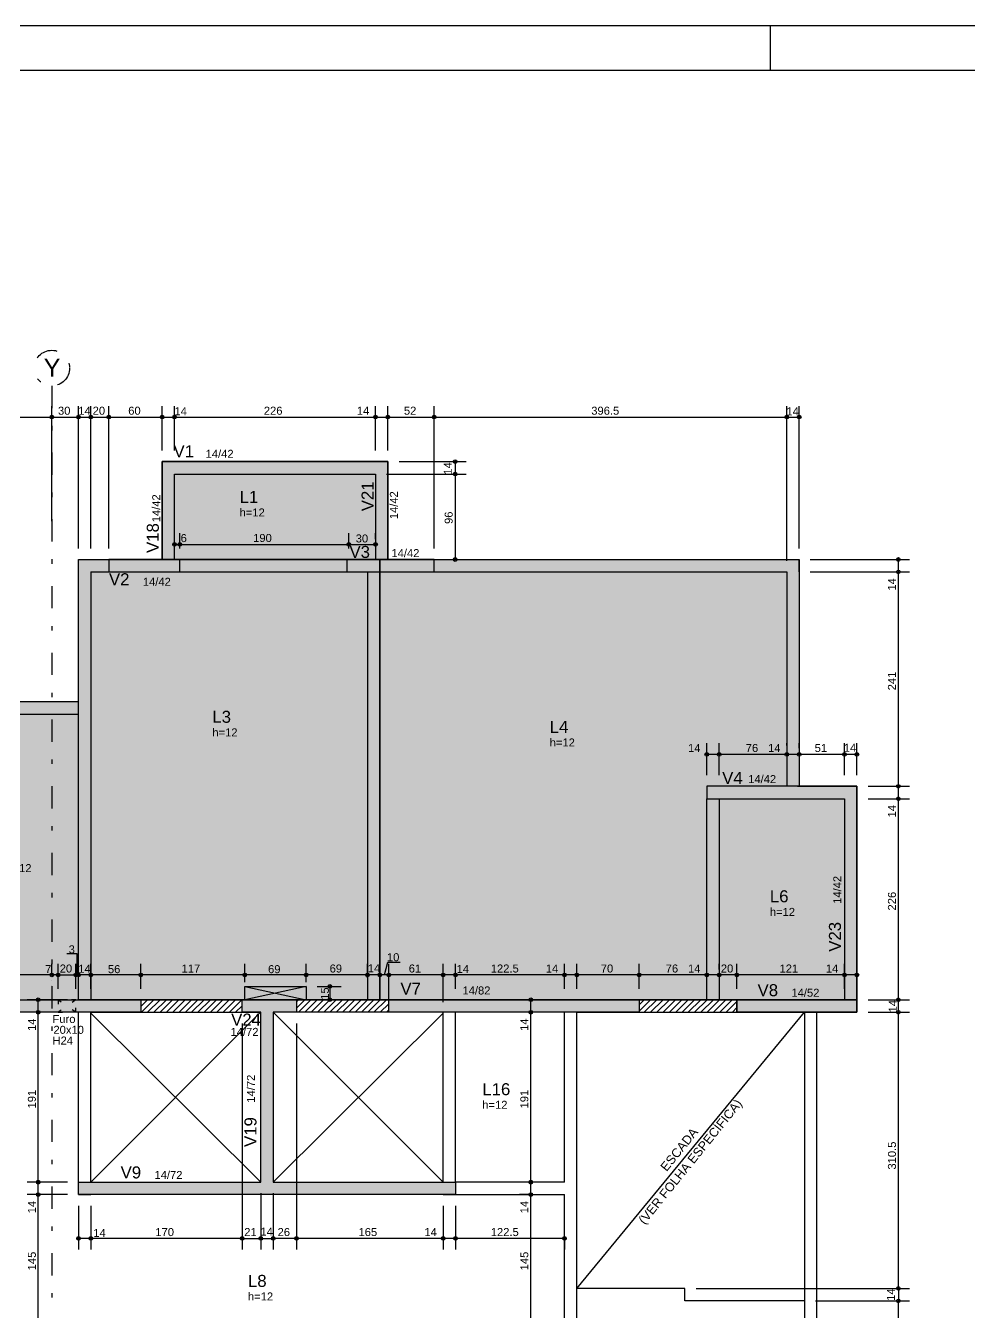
# Model space of a CAD drawing. Extents: x 0 to 119, y 0 to 84.
# Drawn here: x 28.15 to 49.38, y 55.17 to 84.1 of the extents above; entities that cross this region are included whole.
import ezdxf

# ---------------------------------------------------------------- set-up
doc = ezdxf.new("R2010")
doc.units = 0
doc.header["$MEASUREMENT"] = 0
doc.linetypes.add('ESTILO_TQS_0002', pattern=[0.4, 0.1, -0.3])
doc.linetypes.add('ESTILO_TQS_0003', pattern=[1.5, 0.5, -0.4, 0.1, -0.5])
for name, color, linetype in [('10', 252, 'CONTINUOUS'), ('18', 6, 'CONTINUOUS'), ('23', 100, 'CONTINUOUS'), ('25', 130, 'CONTINUOUS'), ('3', 7, 'CONTINUOUS'), ('32', 250, 'CONTINUOUS'), ('37', 7, 'CONTINUOUS'), ('38', 7, 'CONTINUOUS'), ('40', 7, 'CONTINUOUS'), ('54', 7, 'CONTINUOUS'), ('7', 232, 'CONTINUOUS'), ('9', 8, 'CONTINUOUS')]:
    doc.layers.add(name, color=color, linetype=linetype)
doc.styles.add('TQS_ARIAL', font='arial.ttf')

msp = doc.modelspace()

# ---------------------------------------------------------------- linework, layer by layer
at = {"layer": '10', "color": 252, "linetype": 'Continuous'}
for p, q in [((33.080422, 62.499355), (34.460412, 62.19933)), ((34.460412, 62.499355), (33.080422, 62.19935)), ((30.74102, 62.047757), (30.892481, 62.199218)), ((30.74102, 62.189178), (30.751052, 62.199211)), ((30.754014, 61.91933), (31.03391, 62.199226)), ((30.895436, 61.91933), (31.175339, 62.199233)), ((31.036857, 61.91933), (31.316768, 62.199241)), ((31.178278, 61.91933), (31.458196, 62.199248)), ((31.3197, 61.91933), (31.599625, 62.199255)), ((31.461121, 61.91933), (31.741054, 62.199263)), ((31.602542, 61.91933), (31.882483, 62.19927)), ((31.743964, 61.91933), (32.023911, 62.199278)), ((31.885385, 61.91933), (32.16534, 62.199285)), ((32.026806, 61.91933), (32.306769, 62.199293)), ((32.168228, 61.91933), (32.448198, 62.1993)), ((32.309649, 61.91933), (32.589627, 62.199307)), ((32.451071, 61.91933), (32.731055, 62.199315)), ((32.592492, 61.91933), (32.872484, 62.199322)), ((32.733913, 61.91933), (33.013913, 62.19933)), ((34.24102, 62.012223), (34.428137, 62.199341)), ((34.24102, 62.153645), (34.286708, 62.199333)), ((34.289548, 61.91933), (34.569567, 62.199349)), ((34.430969, 61.91933), (34.710996, 62.199357)), ((34.572391, 61.91933), (34.852425, 62.199365)), ((34.713812, 61.91933), (34.993855, 62.199373)), ((34.855234, 61.91933), (35.135284, 62.19938)), ((34.996655, 61.91933), (35.276713, 62.199388)), ((35.138076, 61.91933), (35.418143, 62.199396)), ((35.279498, 61.91933), (35.559572, 62.199404)), ((35.420919, 61.91933), (35.701001, 62.199412)), ((35.56234, 61.91933), (35.842431, 62.19942)), ((35.703762, 61.91933), (35.98386, 62.199428)), ((35.845183, 61.91933), (36.125289, 62.199436)), ((35.986604, 61.91933), (36.266719, 62.199444)), ((41.951064, 61.944093), (42.206357, 62.199386)), ((41.951064, 62.085514), (42.064936, 62.199386)), ((42.067724, 61.919332), (42.347779, 62.199386)), ((42.209146, 61.919332), (42.4892, 62.199386)), ((42.350567, 61.919332), (42.630621, 62.199386)), ((42.491989, 61.919332), (42.772043, 62.199386)), ((42.63341, 61.919332), (42.913464, 62.199386)), ((42.774831, 61.919332), (43.054885, 62.199386)), ((42.916253, 61.919332), (43.196307, 62.199386)), ((43.057674, 61.919332), (43.337728, 62.199386)), ((43.199095, 61.919332), (43.479149, 62.199386)), ((43.340517, 61.919332), (43.620571, 62.199386)), ((43.481938, 61.919332), (43.761992, 62.199386)), ((43.623359, 61.919332), (43.903413, 62.199386)), ((43.764781, 61.919332), (44.044835, 62.199386)), ((29.62102, 58.09933), (33.43102, 61.91933)), ((32.875335, 61.91933), (33.02102, 62.065015)), ((33.016756, 61.91933), (33.02102, 61.923594)), ((37.54102, 58.09933), (33.72102, 61.91933)), ((36.128026, 61.91933), (36.321246, 62.11255)), ((36.269447, 61.91933), (36.321246, 61.971129)), ((40.551064, 55.709448), (45.671064, 61.91933)), ((43.906202, 61.919332), (44.151064, 62.164194)), ((44.047623, 61.919332), (44.151064, 62.022773)), ((33.44102, 58.09933), (29.62102, 61.89933)), ((33.72102, 58.09933), (37.54102, 61.89933))]:
    msp.add_line(p, q, dxfattribs=at)
for points in [[(33.080422, 62.499355), (34.460412, 62.499355), (34.460412, 62.19935), (33.080422, 62.19935), (33.080422, 62.499355)], [(45.671064, 55.429184), (42.981059, 55.429184), (42.981059, 55.709448), (40.551062, 55.709448)]]:
    msp.add_lwpolyline(points, dxfattribs=at)
at = {"layer": '18', "color": 6, "linetype": 'ESTILO_TQS_0003'}
msp.add_line((28.74102, 76.00292), (28.74102, 38.210643), dxfattribs=at)
msp.add_circle((28.74102, 76.40292), 0.4, dxfattribs=at)
at = {"layer": '23', "color": 100, "linetype": 'Continuous'}
for points in [[(31.22102, 74.29933), (36.30102, 74.29933), (36.30102, 72.09933), (31.22102, 72.09933), (31.22102, 74.29933)], [(29.34102, 72.09933), (36.12102, 72.09933), (36.12102, 62.19933), (29.34102, 62.19933), (29.34102, 72.09933)], [(36.12102, 72.09933), (45.550976, 72.09933), (45.55102, 66.999331), (46.851064, 66.99933), (46.851064, 62.199332), (36.12102, 62.19945), (36.12102, 72.09933)], [(29.34102, 68.89933), (26.64102, 68.89933), (26.64102, 62.199238), (29.34102, 62.199238), (29.34102, 68.89933)]]:
    msp.add_lwpolyline(points, dxfattribs=at)
for points in [[(31.22102, 74.29933), (36.30102, 74.29933), (36.30102, 72.09933)], [(31.22102, 74.29933), (36.30102, 72.09933), (31.22102, 72.09933)], [(31.22102, 74.29933), (31.22102, 72.09933), (31.22102, 74.29933)], [(29.34102, 72.09933), (36.12102, 72.09933), (36.12102, 62.19933)], [(29.34102, 72.09933), (36.12102, 62.19933), (29.34102, 62.19933)], [(29.34102, 72.09933), (29.34102, 62.19933), (29.34102, 72.09933)], [(36.12102, 72.09933), (45.550976, 72.09933), (36.12102, 62.19945)], [(45.550976, 72.09933), (45.55102, 66.999331), (36.12102, 62.19945)], [(29.34102, 68.89933), (26.64102, 68.89933), (26.64102, 62.199238)], [(29.34102, 68.89933), (26.64102, 62.199238), (29.34102, 62.199238)], [(29.34102, 68.89933), (29.34102, 62.199238), (29.34102, 68.89933)], [(36.12102, 62.19945), (45.55102, 66.999331), (46.851064, 62.199332)], [(45.55102, 66.999331), (46.851064, 66.99933), (46.851064, 62.199332)]]:
    msp.add_solid(points, dxfattribs=at)
at = {"layer": '25', "color": 130, "linetype": 'Continuous'}
for points in [[(25.42102, 62.19921), (30.74102, 62.19921), (30.74102, 61.91933), (25.42102, 61.91933), (25.42102, 62.19921)], [(33.02102, 62.19933), (34.24102, 62.19933), (34.24102, 61.91933), (33.72102, 61.91933), (33.72102, 58.09933), (37.82102, 58.09933), (37.82102, 57.81933), (29.34102, 57.81933), (29.34102, 58.09933), (33.44102, 58.09933), (33.44102, 61.91933), (33.02102, 61.91933), (33.02102, 62.19933)], [(44.151064, 62.19933), (46.851064, 62.19933), (46.851064, 61.919332), (44.151064, 61.919332), (44.151064, 62.19933)]]:
    msp.add_lwpolyline(points, dxfattribs=at)
for points in [[(25.42102, 62.19921), (30.74102, 62.19921), (30.74102, 61.91933)], [(25.42102, 62.19921), (30.74102, 61.91933), (25.42102, 61.91933)], [(33.44102, 61.91933), (33.02102, 61.91933), (34.24102, 62.19933)], [(34.24102, 62.19933), (33.02102, 61.91933), (33.02102, 62.19933)], [(33.72102, 61.91933), (33.44102, 61.91933), (34.24102, 62.19933)], [(34.24102, 62.19933), (34.24102, 61.91933), (33.72102, 61.91933)], [(44.151064, 62.19933), (46.851064, 62.19933), (46.851064, 61.919332)], [(44.151064, 62.19933), (46.851064, 61.919332), (44.151064, 61.919332)], [(44.151064, 62.19933), (44.151064, 61.919332), (44.151064, 62.19933)], [(33.72102, 58.09933), (33.44102, 58.09933), (33.72102, 61.91933)], [(33.44102, 58.09933), (33.44102, 61.91933), (33.72102, 61.91933)], [(29.34102, 58.09933), (33.44102, 58.09933), (29.34102, 57.81933)], [(33.44102, 58.09933), (37.82102, 57.81933), (29.34102, 57.81933)], [(37.82102, 57.81933), (33.44102, 58.09933), (33.72102, 58.09933)], [(37.82102, 58.09933), (37.82102, 57.81933), (33.72102, 58.09933)]]:
    msp.add_solid(points, dxfattribs=at)
at = {"layer": '3', "color": 7, "linetype": 'Continuous'}
for p, q in [((45.510843, 66.999328), (46.851064, 66.99933)), ((46.851064, 66.99933), (46.851064, 61.919332)), ((46.571064, 62.19933), (46.851064, 62.199332)), ((29.34102, 61.91945), (26.92102, 61.91945)), ((46.851064, 61.919332), (45.810887, 61.91933))]:
    msp.add_line(p, q, dxfattribs=at)
at = {"layer": '3', "color": 7, "linetype": 'ESTILO_TQS_0002'}
for p, q in [((29.280349, 62.199475), (28.880349, 61.919475)), ((29.280349, 61.919475), (28.880349, 62.199475))]:
    msp.add_line(p, q, dxfattribs=at)
at = {"layer": '3', "color": 7, "linetype": 'Continuous'}
for points in [[(36.02102, 72.09933), (35.379409, 72.09933), (35.379409, 71.81933), (37.34202, 71.81933), (37.34202, 72.09933), (36.30102, 72.09933), (36.30102, 74.29933), (31.22102, 74.29933), (31.22102, 72.09933), (30.02102, 72.09933), (30.02102, 71.81933), (31.62102, 71.81933), (31.62102, 72.09933), (31.50102, 72.09933), (31.50102, 74.01933), (36.02102, 74.01933), (36.02102, 72.09933)], [(46.851064, 66.999332), (43.471064, 66.99933), (43.471064, 66.71933), (46.571064, 66.719332), (46.571064, 62.199332), (44.151064, 62.19933), (44.151064, 61.91933), (46.851064, 61.919332), (46.851064, 66.999332)], [(25.42102, 62.19921), (30.74102, 62.19933), (30.74102, 61.91933), (25.42102, 61.91921), (25.42102, 62.19921)], [(33.02102, 62.19933), (34.24102, 62.19933), (34.24102, 61.91933), (33.72102, 61.91933), (33.72102, 58.09933), (37.82102, 58.09933), (37.82102, 57.81933), (29.34102, 57.81933), (29.34102, 58.09933), (33.44102, 58.09933), (33.44102, 61.91933), (33.02102, 61.91933), (33.02102, 62.19933)], [(36.321246, 62.19933), (41.951064, 62.19945), (41.951064, 61.91945), (36.321246, 61.91933), (36.321246, 62.19933)]]:
    msp.add_lwpolyline(points, dxfattribs=at)
at = {"layer": '3', "color": 7, "linetype": 'ESTILO_TQS_0002'}
msp.add_lwpolyline([(28.880349, 61.919475), (29.280349, 61.919475), (29.280349, 62.199475), (28.880349, 62.199475), (28.880349, 61.919475)], dxfattribs=at)
at = {"layer": '32', "color": 250, "linetype": 'Continuous'}
for p, q in [((28.74102, 72.963737), (28.74102, 75.550187)), ((28.74102, 74.912635), (28.74102, 75.550187)), ((29.34102, 75.108625), (29.34102, 75.550187)), ((29.34102, 72.34933), (29.34102, 75.550187)), ((29.62102, 72.34933), (29.62102, 75.550187)), ((29.62102, 72.34933), (29.62102, 75.550187)), ((30.02102, 72.34933), (30.02102, 75.550187)), ((30.02102, 72.34933), (30.02102, 75.550187)), ((31.22102, 74.54933), (31.22102, 75.550187)), ((31.22102, 74.54933), (31.22102, 75.550187)), ((31.50102, 74.54933), (31.50102, 75.550187)), ((31.50102, 74.54933), (31.50102, 75.550187)), ((36.02102, 74.54933), (36.02102, 75.550187)), ((36.02102, 74.54933), (36.02102, 75.550187)), ((36.30102, 74.54933), (36.30102, 75.550187)), ((36.30102, 74.54933), (36.30102, 75.550187)), ((37.34202, 72.34933), (37.34202, 75.550187)), ((37.34202, 72.34933), (37.34202, 75.550187)), ((45.27102, 72.06933), (45.27102, 75.550187)), ((45.27102, 72.06933), (45.27102, 75.550187)), ((45.550976, 72.34933), (45.550976, 75.550187)), ((26.92102, 75.300187), (28.74102, 75.300187)), ((28.74102, 75.300187), (29.34102, 75.300187)), ((29.34102, 75.300187), (29.62102, 75.300187)), ((29.62102, 75.300187), (30.02102, 75.300187)), ((30.02102, 75.300187), (31.22102, 75.300187)), ((31.22102, 75.300187), (31.50102, 75.300187)), ((31.50102, 75.300187), (36.02102, 75.300187)), ((36.02102, 75.300187), (36.30102, 75.300187)), ((36.30102, 75.300187), (37.34202, 75.300187)), ((37.34202, 75.300187), (45.27102, 75.300187)), ((45.27102, 75.300187), (45.550976, 75.300187)), ((28.74102, 74.662635), (28.74102, 74.662635)), ((29.34102, 74.858625), (29.34102, 74.858625)), ((31.22102, 74.29933), (31.22102, 74.29933)), ((31.22102, 74.29933), (31.22102, 74.29933)), ((31.50102, 74.29933), (31.50102, 74.29933)), ((31.50102, 74.29933), (31.50102, 74.29933)), ((36.02102, 74.29933), (36.02102, 74.29933)), ((36.02102, 74.29933), (36.02102, 74.29933)), ((36.30102, 74.29933), (36.30102, 74.29933)), ((36.30102, 74.29933), (36.30102, 74.29933)), ((36.30102, 74.29933), (36.30102, 74.29933)), ((36.55102, 74.29933), (38.06119, 74.29933)), ((37.81119, 74.29933), (37.81119, 74.01933)), ((36.02102, 74.01933), (36.02102, 74.01933)), ((36.02102, 74.01933), (36.02102, 74.01933)), ((36.27102, 74.01933), (38.06119, 74.01933)), ((36.27102, 74.01933), (38.06119, 74.01933)), ((37.81119, 74.01933), (37.81119, 72.09933)), ((28.74102, 72.713737), (28.74102, 72.713737)), ((31.62102, 72.34933), (31.62102, 72.689133)), ((31.62102, 72.34933), (31.62102, 72.689133)), ((35.42102, 72.34933), (35.42102, 72.689133)), ((35.42102, 72.34933), (35.42102, 72.689133)), ((36.02102, 72.555988), (36.02102, 72.689133)), ((31.50102, 72.439133), (31.62102, 72.439133)), ((31.50102, 72.439133), (31.50102, 72.439133)), ((31.62102, 72.439133), (35.42102, 72.439133)), ((35.42102, 72.439133), (36.02102, 72.439133)), ((29.34102, 72.09933), (29.34102, 72.09933)), ((29.62102, 72.09933), (29.62102, 72.09933)), ((29.62102, 72.09933), (29.62102, 72.09933)), ((30.02102, 72.09933), (30.02102, 72.09933)), ((30.02102, 72.09933), (30.02102, 72.09933)), ((31.62102, 72.09933), (31.62102, 72.09933)), ((31.62102, 72.09933), (31.62102, 72.09933)), ((35.42102, 72.09933), (35.42102, 72.09933)), ((35.42102, 72.09933), (35.42102, 72.09933)), ((36.02102, 72.305988), (36.02102, 72.305988)), ((37.084305, 72.09933), (37.084305, 72.09933)), ((37.334305, 72.09933), (38.06119, 72.09933)), ((37.34202, 72.09933), (37.34202, 72.09933)), ((37.34202, 72.09933), (37.34202, 72.09933)), ((45.550976, 72.09933), (45.550976, 72.09933)), ((45.550976, 72.09933), (45.550976, 72.09933)), ((45.800976, 72.09933), (48.03154, 72.09933)), ((47.78154, 71.81933), (47.78154, 72.09933)), ((45.27102, 71.81933), (45.27102, 71.81933)), ((45.27102, 71.81933), (45.27102, 71.81933)), ((45.550976, 71.81933), (45.550976, 71.81933)), ((45.550976, 71.81933), (45.550976, 71.81933)), ((45.800976, 71.81933), (48.03154, 71.81933)), ((45.800976, 71.81933), (48.03154, 71.81933)), ((47.78154, 66.99933), (47.78154, 71.81933)), ((43.471064, 67.24933), (43.471064, 67.966891)), ((43.751064, 67.716891), (43.471064, 67.716891)), ((43.751064, 67.24933), (43.751064, 67.966891)), ((43.751064, 67.24933), (43.751064, 67.966891)), ((45.27102, 67.716891), (43.751064, 67.716891)), ((45.27102, 67.915083), (45.27102, 67.966891)), ((45.27102, 67.915083), (45.27102, 67.966891)), ((45.55102, 67.716891), (45.27102, 67.716891)), ((45.55102, 67.857519), (45.55102, 67.966891)), ((45.55102, 67.857519), (45.55102, 67.966891)), ((46.571064, 67.716891), (45.55102, 67.716891)), ((46.571064, 67.24933), (46.571064, 67.966891)), ((46.571064, 67.24933), (46.571064, 67.966891)), ((46.851064, 67.716891), (46.571064, 67.716891)), ((46.851064, 67.249332), (46.851064, 67.966891)), ((45.27102, 67.665083), (45.27102, 67.665083)), ((45.27102, 67.665083), (45.27102, 67.665083)), ((45.55102, 67.607519), (45.55102, 67.607519)), ((45.55102, 67.607519), (45.55102, 67.607519)), ((43.471064, 66.99933), (43.471064, 66.99933)), ((43.751064, 66.99933), (43.751064, 66.99933)), ((43.751064, 66.99933), (43.751064, 66.99933)), ((46.571064, 66.99933), (46.571064, 66.99933)), ((46.571064, 66.99933), (46.571064, 66.99933)), ((46.851064, 66.999332), (46.851064, 66.999332)), ((46.851064, 66.99933), (46.851064, 66.99933)), ((46.851064, 66.99933), (46.851064, 66.99933)), ((47.101064, 66.99933), (48.03154, 66.99933)), ((47.101064, 66.99933), (48.03154, 66.99933)), ((47.78154, 66.719332), (47.78154, 66.99933)), ((46.851064, 66.719332), (46.851064, 66.719332)), ((46.851064, 66.719332), (46.851064, 66.719332)), ((47.101064, 66.719332), (48.03154, 66.719332)), ((47.101064, 66.719332), (48.03154, 66.719332)), ((47.78154, 62.199332), (47.78154, 66.719332)), ((28.74102, 62.761552), (28.74102, 63.009092)), ((28.74102, 62.878657), (28.74102, 63.009092)), ((28.880349, 62.449475), (28.880349, 63.009092)), ((28.880349, 62.449475), (28.880349, 63.009092)), ((29.280349, 62.449475), (29.280349, 63.009092)), ((29.280349, 62.449475), (29.280349, 63.009092)), ((29.34102, 62.686205), (29.34102, 63.009092)), ((29.34102, 62.868182), (29.34102, 63.009092)), ((29.62102, 62.44933), (29.62102, 63.009092)), ((29.62102, 62.44933), (29.62102, 63.009092)), ((30.74102, 62.44933), (30.74102, 63.009092)), ((30.74102, 62.44933), (30.74102, 63.009092)), ((33.080422, 62.599353), (33.080422, 63.009092)), ((33.080422, 62.599353), (33.080422, 63.009092)), ((34.460412, 62.599353), (34.460412, 63.009092)), ((34.460412, 62.599353), (34.460412, 63.009092)), ((35.84102, 62.691317), (35.84102, 63.009092)), ((35.84102, 62.691317), (35.84102, 63.009092)), ((36.12102, 62.673445), (36.12102, 63.009092)), ((36.12102, 62.673445), (36.12102, 63.009092)), ((36.222027, 62.759092), (36.294739, 63.042717)), ((36.294739, 63.042717), (36.576718, 63.042717)), ((36.321246, 62.16933), (36.321246, 63.009092)), ((36.321246, 62.44933), (36.321246, 63.009092)), ((37.54102, 62.44933), (37.54102, 63.009092)), ((37.54102, 62.14945), (37.54102, 63.009092)), ((37.82102, 62.44933), (37.82102, 63.009092)), ((37.82102, 62.44933), (37.82102, 63.009092)), ((40.271064, 62.44933), (40.271064, 63.009092)), ((40.271064, 62.44933), (40.271064, 63.009092)), ((40.551064, 62.44933), (40.551064, 63.009092)), ((40.551064, 62.44933), (40.551064, 63.009092)), ((41.951064, 62.44933), (41.951064, 63.009092)), ((41.951064, 62.44933), (41.951064, 63.009092)), ((43.471064, 62.877444), (43.471064, 63.009092)), ((43.471064, 62.877444), (43.471064, 63.009092)), ((43.751064, 62.877444), (43.751064, 63.009092)), ((43.751064, 62.877444), (43.751064, 63.009092)), ((44.151064, 62.44933), (44.151064, 63.009092)), ((44.151064, 62.44933), (44.151064, 63.009092)), ((46.571064, 62.449332), (46.571064, 63.009092)), ((46.571064, 62.449332), (46.571064, 63.009092)), ((46.851064, 62.449332), (46.851064, 63.009092)), ((28.74102, 62.759092), (26.92102, 62.759092)), ((28.880349, 62.759092), (28.74102, 62.759092)), ((28.74102, 62.628657), (28.74102, 62.628657)), ((28.74102, 62.511552), (28.74102, 62.511552)), ((28.880349, 62.759092), (29.280349, 62.759092)), ((29.280349, 62.759092), (29.34102, 62.759092)), ((29.62102, 62.759092), (29.34102, 62.759092)), ((29.34102, 62.618182), (29.34102, 62.618182)), ((30.74102, 62.759092), (29.62102, 62.759092)), ((33.080422, 62.759092), (30.74102, 62.759092)), ((34.460412, 62.759092), (33.080422, 62.759092)), ((35.84102, 62.759092), (34.460412, 62.759092)), ((34.460412, 62.49935), (34.460412, 62.49935)), ((34.710412, 62.49935), (35.246122, 62.49935)), ((34.996122, 62.49935), (34.996122, 62.19935)), ((36.12102, 62.759092), (35.84102, 62.759092)), ((36.321246, 62.759092), (36.12102, 62.759092)), ((37.54102, 62.759092), (36.321246, 62.759092)), ((37.82102, 62.759092), (37.54102, 62.759092)), ((40.271064, 62.759092), (37.82102, 62.759092)), ((40.551064, 62.759092), (40.271064, 62.759092)), ((41.951064, 62.759092), (40.551064, 62.759092)), ((43.471064, 62.759092), (41.951064, 62.759092)), ((43.751064, 62.759092), (43.471064, 62.759092)), ((43.471064, 62.627444), (43.471064, 62.627444)), ((43.471064, 62.627444), (43.471064, 62.627444)), ((44.151064, 62.759092), (43.751064, 62.759092)), ((43.751064, 62.627444), (43.751064, 62.627444)), ((43.751064, 62.627444), (43.751064, 62.627444)), ((46.571064, 62.759092), (44.151064, 62.759092)), ((46.851064, 62.759092), (46.571064, 62.759092)), ((29.09102, 62.19945), (28.184858, 62.19945)), ((28.434858, 61.919299), (28.434858, 62.19945)), ((28.880349, 62.199475), (28.880349, 62.199475)), ((28.880349, 62.199475), (28.880349, 62.199475)), ((29.280349, 62.199475), (29.280349, 62.199475)), ((29.280349, 62.199475), (29.280349, 62.199475)), ((29.34102, 62.436205), (29.34102, 62.436205)), ((29.34102, 62.19945), (29.34102, 62.19945)), ((29.62102, 62.19933), (29.62102, 62.19933)), ((29.62102, 62.19933), (29.62102, 62.19933)), ((30.74102, 62.19933), (30.74102, 62.19933)), ((30.74102, 62.19933), (30.74102, 62.19933)), ((33.080422, 62.349353), (33.080422, 62.349353)), ((33.080422, 62.349353), (33.080422, 62.349353)), ((34.460412, 62.349353), (34.460412, 62.349353)), ((34.460412, 62.349353), (34.460412, 62.349353)), ((34.460412, 62.19935), (34.460412, 62.19935)), ((34.710412, 62.19935), (35.246122, 62.19935)), ((35.84102, 62.441317), (35.84102, 62.441317)), ((35.84102, 62.441317), (35.84102, 62.441317)), ((36.12102, 62.423445), (36.12102, 62.423445)), ((36.12102, 62.423445), (36.12102, 62.423445)), ((36.321246, 62.19933), (36.321246, 62.19933)), ((37.54102, 62.19933), (37.54102, 62.19933)), ((37.82102, 62.19933), (37.82102, 62.19933)), ((37.82102, 62.19933), (37.82102, 62.19933)), ((40.021064, 62.19933), (39.262277, 62.19933)), ((39.512277, 61.91941), (39.512277, 62.19933)), ((40.271064, 62.19933), (40.271064, 62.19933)), ((40.271064, 62.19933), (40.271064, 62.19933)), ((40.271064, 62.19933), (40.271064, 62.19933)), ((40.551064, 62.19933), (40.551064, 62.19933)), ((40.551064, 62.19933), (40.551064, 62.19933)), ((41.951064, 62.19933), (41.951064, 62.19933)), ((41.951064, 62.19933), (41.951064, 62.19933)), ((44.151064, 62.19933), (44.151064, 62.19933)), ((44.151064, 62.19933), (44.151064, 62.19933)), ((46.571064, 62.199332), (46.571064, 62.199332)), ((46.571064, 62.199332), (46.571064, 62.199332)), ((46.851064, 62.199332), (46.851064, 62.199332)), ((46.851064, 62.199332), (46.851064, 62.199332)), ((46.851064, 62.199332), (46.851064, 62.199332)), ((47.101064, 62.199332), (48.03154, 62.199332)), ((47.101064, 62.199332), (48.03154, 62.199332)), ((47.78154, 61.919332), (47.78154, 62.199332)), ((29.09102, 61.919299), (28.184858, 61.919299)), ((29.09102, 61.919299), (28.184858, 61.919299)), ((28.434858, 58.09933), (28.434858, 61.919299)), ((29.34102, 61.919299), (29.34102, 61.919299)), ((29.34102, 61.919299), (29.34102, 61.919299)), ((33.02102, 61.91933), (33.02102, 61.91933)), ((33.02102, 61.91933), (33.02102, 61.91933)), ((34.24102, 61.91933), (34.24102, 61.91933)), ((34.24102, 61.91933), (34.24102, 61.91933)), ((36.321246, 61.91933), (36.321246, 61.91933)), ((39.676232, 61.91941), (39.262277, 61.91941)), ((39.676232, 61.91941), (39.262277, 61.91941)), ((39.512277, 58.09933), (39.512277, 61.91941)), ((39.926232, 61.91941), (39.926232, 61.91941)), ((39.926232, 61.91941), (39.926232, 61.91941)), ((46.851064, 61.919332), (46.851064, 61.919332)), ((46.851064, 61.919332), (46.851064, 61.919332)), ((47.101064, 61.919332), (48.03154, 61.919332)), ((47.101064, 61.919332), (48.03154, 61.919332)), ((47.78154, 55.709448), (47.78154, 61.919332)), ((33.02102, 61.66933), (33.02102, 56.583534)), ((33.02102, 61.66933), (33.02102, 56.583534)), ((34.24102, 61.66933), (34.24102, 56.583534)), ((34.24102, 61.66933), (34.24102, 56.583534)), ((37.54102, 61.89945), (37.54102, 61.89945)), ((29.09102, 58.09933), (28.184858, 58.09933)), ((29.09102, 58.09933), (28.184858, 58.09933)), ((28.434858, 57.81933), (28.434858, 58.09933)), ((29.34102, 58.09933), (29.34102, 58.09933)), ((29.34102, 58.09933), (29.34102, 58.09933)), ((33.44102, 58.09933), (33.44102, 58.09933)), ((33.44102, 58.09933), (33.44102, 58.09933)), ((33.72102, 58.09933), (33.72102, 58.09933)), ((33.72102, 58.09933), (33.72102, 58.09933)), ((39.54677, 58.09933), (39.262277, 58.09933)), ((39.54677, 58.09933), (39.262277, 58.09933)), ((39.512277, 57.81933), (39.512277, 58.09933)), ((39.79677, 58.09933), (39.79677, 58.09933)), ((39.79677, 58.09933), (39.79677, 58.09933)), ((29.09102, 57.81933), (28.184858, 57.81933)), ((29.09102, 57.81933), (28.184858, 57.81933)), ((28.434858, 54.91933), (28.434858, 57.81933)), ((29.34102, 57.81933), (29.34102, 57.81933)), ((29.34102, 57.81933), (29.34102, 57.81933)), ((29.34102, 57.81933), (29.34102, 57.81933)), ((29.34102, 57.56933), (29.34102, 56.583534)), ((29.62102, 57.81933), (29.62102, 57.81933)), ((29.62102, 57.81933), (29.62102, 57.81933)), ((29.62102, 57.56933), (29.62102, 56.583534)), ((29.62102, 57.56933), (29.62102, 56.583534)), ((33.44102, 57.84933), (33.44102, 56.583534)), ((33.44102, 57.84933), (33.44102, 56.583534)), ((33.72102, 57.84933), (33.72102, 56.583534)), ((33.72102, 57.84933), (33.72102, 56.583534)), ((37.54102, 57.81933), (37.54102, 57.81933)), ((37.54102, 57.81933), (37.54102, 57.81933)), ((37.54102, 57.56933), (37.54102, 56.583534)), ((37.54102, 57.56933), (37.54102, 56.583534)), ((37.82102, 57.81933), (37.82102, 57.81933)), ((37.82102, 57.81933), (37.82102, 57.81933)), ((37.82102, 57.56933), (37.82102, 56.583534)), ((37.82102, 57.56933), (37.82102, 56.583534)), ((39.490039, 57.81933), (39.262277, 57.81933)), ((39.490039, 57.81933), (39.262277, 57.81933)), ((39.512277, 54.91933), (39.512277, 57.81933)), ((39.740039, 57.81933), (39.740039, 57.81933)), ((39.740039, 57.81933), (39.740039, 57.81933)), ((40.271064, 57.118575), (40.271064, 57.118575)), ((29.62102, 56.833534), (29.34102, 56.833534)), ((33.02102, 56.833534), (29.62102, 56.833534)), ((33.02102, 56.833534), (33.44102, 56.833534)), ((33.44102, 56.833534), (33.72102, 56.833534)), ((34.24102, 56.833534), (33.72102, 56.833534)), ((37.54102, 56.833534), (34.24102, 56.833534)), ((37.82102, 56.833534), (37.54102, 56.833534)), ((40.271064, 56.833534), (37.82102, 56.833534)), ((40.271064, 56.868575), (40.271064, 56.583534)), ((42.981059, 55.709448), (42.981059, 55.709448)), ((42.981059, 55.709448), (42.981059, 55.709448)), ((43.231059, 55.709448), (48.03154, 55.709448)), ((43.231059, 55.709448), (48.03154, 55.709448)), ((47.78154, 55.709448), (47.78154, 55.429184)), ((45.671064, 55.429184), (45.671064, 55.429184)), ((45.671064, 55.429184), (45.671064, 55.429184)), ((45.921064, 55.429184), (48.03154, 55.429184)), ((45.921064, 55.429184), (48.03154, 55.429184)), ((47.78154, 54.91933), (47.78154, 55.429184))]:
    msp.add_line(p, q, dxfattribs=at)
msp.add_lwpolyline([(29.310685, 62.759092), (29.310685, 63.233716), (29.075492, 63.233716)], dxfattribs=at)
for centre, radius in [((28.74102, 75.300187), 0.041625), ((28.74102, 75.300187), 0.041625), ((28.74102, 75.300187), 0.02075), ((28.74102, 75.300187), 0.02075), ((29.34102, 75.300187), 0.041625), ((29.34102, 75.300187), 0.041625), ((29.34102, 75.300187), 0.02075), ((29.34102, 75.300187), 0.02075), ((29.62102, 75.300187), 0.041625), ((29.62102, 75.300187), 0.041625), ((29.62102, 75.300187), 0.02075), ((29.62102, 75.300187), 0.02075), ((30.02102, 75.300187), 0.041625), ((30.02102, 75.300187), 0.041625), ((30.02102, 75.300187), 0.02075), ((30.02102, 75.300187), 0.02075), ((31.22102, 75.300187), 0.041625), ((31.22102, 75.300187), 0.041625), ((31.22102, 75.300187), 0.02075), ((31.22102, 75.300187), 0.02075), ((31.50102, 75.300187), 0.041625), ((31.50102, 75.300187), 0.041625), ((31.50102, 75.300187), 0.02075), ((31.50102, 75.300187), 0.02075), ((36.02102, 75.300187), 0.041625), ((36.02102, 75.300187), 0.041625), ((36.02102, 75.300187), 0.02075), ((36.02102, 75.300187), 0.02075), ((36.30102, 75.300187), 0.041625), ((36.30102, 75.300187), 0.041625), ((36.30102, 75.300187), 0.02075), ((36.30102, 75.300187), 0.02075), ((37.34202, 75.300187), 0.041625), ((37.34202, 75.300187), 0.041625), ((37.34202, 75.300187), 0.02075), ((37.34202, 75.300187), 0.02075), ((45.27102, 75.300187), 0.041625), ((45.27102, 75.300187), 0.041625), ((45.27102, 75.300187), 0.02075), ((45.27102, 75.300187), 0.02075), ((45.550976, 75.300187), 0.041625), ((45.550976, 75.300187), 0.02075), ((37.81119, 74.29933), 0.041625), ((37.81119, 74.01933), 0.041625), ((37.81119, 74.01933), 0.041625), ((37.81119, 74.29933), 0.02075), ((37.81119, 74.01933), 0.02075), ((37.81119, 74.01933), 0.02075), ((31.50102, 72.439133), 0.041625), ((31.50102, 72.439133), 0.02075), ((31.62102, 72.439133), 0.041625), ((31.62102, 72.439133), 0.041625), ((31.62102, 72.439133), 0.02075), ((31.62102, 72.439133), 0.02075), ((35.42102, 72.439133), 0.041625), ((35.42102, 72.439133), 0.041625), ((35.42102, 72.439133), 0.02075), ((35.42102, 72.439133), 0.02075), ((36.02102, 72.439133), 0.041625), ((36.02102, 72.439133), 0.02075), ((37.81119, 72.09933), 0.041625), ((37.81119, 72.09933), 0.02075), ((47.78154, 72.09933), 0.041625), ((47.78154, 72.09933), 0.02075), ((47.78154, 71.81933), 0.041625), ((47.78154, 71.81933), 0.041625), ((47.78154, 71.81933), 0.02075), ((47.78154, 71.81933), 0.02075), ((43.471064, 67.716891), 0.041625), ((43.471064, 67.716891), 0.02075), ((43.751064, 67.716891), 0.041625), ((43.751064, 67.716891), 0.041625), ((43.751064, 67.716891), 0.02075), ((43.751064, 67.716891), 0.02075), ((45.27102, 67.716891), 0.041625), ((45.27102, 67.716891), 0.041625), ((45.27102, 67.716891), 0.02075), ((45.27102, 67.716891), 0.02075), ((45.55102, 67.716891), 0.041625), ((45.55102, 67.716891), 0.041625), ((45.55102, 67.716891), 0.02075), ((45.55102, 67.716891), 0.02075), ((46.571064, 67.716891), 0.041625), ((46.571064, 67.716891), 0.041625), ((46.571064, 67.716891), 0.02075), ((46.571064, 67.716891), 0.02075), ((46.851064, 67.716891), 0.041625), ((46.851064, 67.716891), 0.02075), ((47.78154, 66.99933), 0.041625), ((47.78154, 66.99933), 0.041625), ((47.78154, 66.99933), 0.02075), ((47.78154, 66.99933), 0.02075), ((47.78154, 66.719332), 0.041625), ((47.78154, 66.719332), 0.041625), ((47.78154, 66.719332), 0.02075), ((47.78154, 66.719332), 0.02075), ((28.74102, 62.759092), 0.041625), ((28.74102, 62.759092), 0.041625), ((28.74102, 62.759092), 0.02075), ((28.74102, 62.759092), 0.02075), ((28.880349, 62.759092), 0.041625), ((28.880349, 62.759092), 0.041625), ((28.880349, 62.759092), 0.02075), ((28.880349, 62.759092), 0.02075), ((29.280349, 62.759092), 0.041625), ((29.280349, 62.759092), 0.041625), ((29.280349, 62.759092), 0.02075), ((29.280349, 62.759092), 0.02075), ((29.34102, 62.759092), 0.041625), ((29.34102, 62.759092), 0.041625), ((29.34102, 62.759092), 0.02075), ((29.34102, 62.759092), 0.02075), ((29.62102, 62.759092), 0.041625), ((29.62102, 62.759092), 0.041625), ((29.62102, 62.759092), 0.02075), ((29.62102, 62.759092), 0.02075), ((30.74102, 62.759092), 0.041625), ((30.74102, 62.759092), 0.041625), ((30.74102, 62.759092), 0.02075), ((30.74102, 62.759092), 0.02075), ((33.080422, 62.759092), 0.041625), ((33.080422, 62.759092), 0.041625), ((33.080422, 62.759092), 0.02075), ((33.080422, 62.759092), 0.02075), ((34.460412, 62.759092), 0.041625), ((34.460412, 62.759092), 0.041625), ((34.460412, 62.759092), 0.02075), ((34.460412, 62.759092), 0.02075), ((35.84102, 62.759092), 0.041625), ((35.84102, 62.759092), 0.041625), ((35.84102, 62.759092), 0.02075), ((35.84102, 62.759092), 0.02075), ((36.12102, 62.759092), 0.041625), ((36.12102, 62.759092), 0.041625), ((36.12102, 62.759092), 0.02075), ((36.12102, 62.759092), 0.02075), ((36.321246, 62.759092), 0.041625), ((36.321246, 62.759092), 0.041625), ((36.321246, 62.759092), 0.02075), ((36.321246, 62.759092), 0.02075), ((37.54102, 62.759092), 0.041625), ((37.54102, 62.759092), 0.041625), ((37.54102, 62.759092), 0.02075), ((37.54102, 62.759092), 0.02075), ((37.82102, 62.759092), 0.041625), ((37.82102, 62.759092), 0.041625), ((37.82102, 62.759092), 0.02075), ((37.82102, 62.759092), 0.02075), ((40.271064, 62.759092), 0.041625), ((40.271064, 62.759092), 0.041625), ((40.271064, 62.759092), 0.02075), ((40.271064, 62.759092), 0.02075), ((40.551064, 62.759092), 0.041625), ((40.551064, 62.759092), 0.041625), ((40.551064, 62.759092), 0.02075), ((40.551064, 62.759092), 0.02075), ((41.951064, 62.759092), 0.041625), ((41.951064, 62.759092), 0.041625), ((41.951064, 62.759092), 0.02075), ((41.951064, 62.759092), 0.02075), ((43.471064, 62.759092), 0.041625), ((43.471064, 62.759092), 0.041625), ((43.471064, 62.759092), 0.02075), ((43.471064, 62.759092), 0.02075), ((43.751064, 62.759092), 0.041625), ((43.751064, 62.759092), 0.041625), ((43.751064, 62.759092), 0.02075), ((43.751064, 62.759092), 0.02075), ((44.151064, 62.759092), 0.041625), ((44.151064, 62.759092), 0.041625), ((44.151064, 62.759092), 0.02075), ((44.151064, 62.759092), 0.02075), ((46.571064, 62.759092), 0.041625), ((46.571064, 62.759092), 0.041625), ((46.571064, 62.759092), 0.02075), ((46.571064, 62.759092), 0.02075), ((46.851064, 62.759092), 0.041625), ((46.851064, 62.759092), 0.02075), ((34.996122, 62.49935), 0.041625), ((34.996122, 62.49935), 0.02075), ((28.434858, 62.19945), 0.041625), ((28.434858, 62.19945), 0.02075), ((34.996122, 62.19935), 0.041625), ((34.996122, 62.19935), 0.02075), ((39.512277, 62.19933), 0.041625), ((39.512277, 62.19933), 0.02075), ((47.78154, 62.199332), 0.041625), ((47.78154, 62.199332), 0.041625), ((47.78154, 62.199332), 0.02075), ((47.78154, 62.199332), 0.02075), ((28.434858, 61.919299), 0.041625), ((28.434858, 61.919299), 0.041625), ((28.434858, 61.919299), 0.02075), ((28.434858, 61.919299), 0.02075), ((39.512277, 61.91941), 0.041625), ((39.512277, 61.91941), 0.041625), ((39.512277, 61.91941), 0.02075), ((39.512277, 61.91941), 0.02075), ((47.78154, 61.919332), 0.041625), ((47.78154, 61.919332), 0.041625), ((47.78154, 61.919332), 0.02075), ((47.78154, 61.919332), 0.02075), ((28.434858, 58.09933), 0.041625), ((28.434858, 58.09933), 0.041625), ((39.512277, 58.09933), 0.041625), ((39.512277, 58.09933), 0.041625), ((28.434858, 57.81933), 0.041625), ((28.434858, 57.81933), 0.041625), ((28.434858, 58.09933), 0.02075), ((28.434858, 58.09933), 0.02075), ((39.512277, 57.81933), 0.041625), ((39.512277, 57.81933), 0.041625), ((39.512277, 58.09933), 0.02075), ((39.512277, 58.09933), 0.02075), ((28.434858, 57.81933), 0.02075), ((28.434858, 57.81933), 0.02075), ((39.512277, 57.81933), 0.02075), ((39.512277, 57.81933), 0.02075), ((29.34102, 56.833534), 0.041625), ((29.34102, 56.833534), 0.02075), ((29.62102, 56.833534), 0.041625), ((29.62102, 56.833534), 0.041625), ((29.62102, 56.833534), 0.02075), ((29.62102, 56.833534), 0.02075), ((33.02102, 56.833534), 0.041625), ((33.02102, 56.833534), 0.041625), ((33.02102, 56.833534), 0.02075), ((33.02102, 56.833534), 0.02075), ((33.44102, 56.833534), 0.041625), ((33.44102, 56.833534), 0.041625), ((33.44102, 56.833534), 0.02075), ((33.44102, 56.833534), 0.02075), ((33.72102, 56.833534), 0.041625), ((33.72102, 56.833534), 0.041625), ((33.72102, 56.833534), 0.02075), ((33.72102, 56.833534), 0.02075), ((34.24102, 56.833534), 0.041625), ((34.24102, 56.833534), 0.041625), ((34.24102, 56.833534), 0.02075), ((34.24102, 56.833534), 0.02075), ((37.54102, 56.833534), 0.041625), ((37.54102, 56.833534), 0.041625), ((37.54102, 56.833534), 0.02075), ((37.54102, 56.833534), 0.02075), ((37.82102, 56.833534), 0.041625), ((37.82102, 56.833534), 0.041625), ((37.82102, 56.833534), 0.02075), ((37.82102, 56.833534), 0.02075), ((40.271064, 56.833534), 0.041625), ((40.271064, 56.833534), 0.02075), ((47.78154, 55.709448), 0.041625), ((47.78154, 55.709448), 0.041625), ((47.78154, 55.709448), 0.02075), ((47.78154, 55.709448), 0.02075), ((47.78154, 55.429184), 0.041625), ((47.78154, 55.429184), 0.041625), ((47.78154, 55.429184), 0.02075), ((47.78154, 55.429184), 0.02075)]:
    msp.add_circle(centre, radius, dxfattribs=at)
at = {"layer": '40', "linetype": 'Continuous'}
for p, q in [((118.9, 84.099998), (0, 84.100001)), ((44.9, 84.099999), (44.9, 83.099999))]:
    msp.add_line(p, q, dxfattribs=at)
at = {"layer": '54', "linetype": 'Continuous'}
msp.add_lwpolyline([(36.321246, 62.19933), (41.951064, 62.19945), (41.951064, 61.91945), (36.321246, 61.91933), (36.321246, 62.19933)], dxfattribs=at)
for points in [[(36.321246, 62.19933), (41.951064, 62.19945), (41.951064, 61.91945)], [(36.321246, 62.19933), (41.951064, 61.91945), (36.321246, 61.91933)], [(36.321246, 62.19933), (36.321246, 61.91933), (36.321246, 62.19933)]]:
    msp.add_solid(points, dxfattribs=at)
at = {"layer": '7', "color": 232, "linetype": 'Continuous'}
msp.add_line((3, 83.100001), (117.9, 83.099998), dxfattribs=at)
at = {"layer": '9', "color": 8, "linetype": 'Continuous'}
for p, q in [((29.34102, 72.09933), (31.240053, 72.09933)), ((29.34102, 68.89933), (29.34102, 72.09933)), ((31.520053, 72.09933), (35.799409, 72.09933)), ((37.34202, 72.09933), (45.55102, 72.09933)), ((45.550976, 71.81933), (45.550976, 72.09933)), ((45.55102, 72.09933), (45.55102, 66.999331)), ((29.62102, 71.81933), (35.84102, 71.81933)), ((29.62102, 71.81933), (29.62102, 62.19933)), ((35.84102, 71.81933), (35.84102, 62.19933)), ((36.12102, 62.19933), (36.12102, 71.81933)), ((37.34202, 71.81933), (45.27102, 71.81933)), ((45.27102, 71.81933), (45.27102, 66.999331)), ((26.92102, 68.61933), (29.34102, 68.61933)), ((29.34102, 62.19945), (29.34102, 68.619569)), ((29.34102, 62.19945), (29.34102, 68.61933)), ((45.55102, 66.999328), (46.851064, 66.99933)), ((46.851064, 66.99933), (46.851064, 61.919332)), ((43.751064, 66.71933), (43.751064, 62.19945)), ((29.62102, 62.19933), (37.82102, 62.19933)), ((35.84102, 62.19933), (36.12102, 62.19933)), ((37.82102, 62.19933), (37.54102, 62.19933)), ((40.271064, 62.19933), (43.751064, 62.19933)), ((40.551064, 62.19933), (40.271064, 62.19933)), ((43.751064, 62.19933), (45.951064, 62.19933)), ((43.751064, 62.19933), (45.910887, 62.19933)), ((29.34102, 57.81933), (29.34102, 61.91945)), ((29.34102, 57.819569), (29.34102, 61.91945)), ((29.62102, 58.09933), (29.62102, 61.91933)), ((29.62102, 61.91933), (33.43102, 61.91933)), ((40.271064, 58.09933), (40.271064, 61.91945)), ((40.551064, 50.79933), (40.551064, 61.91933)), ((46.851064, 61.919332), (45.951064, 61.91933)), ((40.551064, 57.81933), (40.551064, 58.09933)), ((29.34102, 57.81933), (29.62102, 57.81933)), ((40.271064, 51.99933), (40.271064, 57.81933))]:
    msp.add_line(p, q, dxfattribs=at)
for points in [[(29.34102, 68.89933), (26.92102, 68.89933), (26.92102, 72.09933)], [(43.471064, 62.19933), (43.471064, 66.71933)], [(45.55102, 66.71933), (46.571064, 66.719332), (46.571064, 62.199332), (45.951064, 62.19933)], [(37.54102, 58.09933), (37.54102, 61.91933), (33.72102, 61.91933)], [(40.271064, 58.09933), (37.82102, 58.09933), (37.82102, 61.91945)], [(40.551064, 61.91933), (45.671064, 61.91933), (45.671064, 50.79933)], [(45.951064, 50.79933), (45.951064, 50.79933), (45.951064, 61.91933)], [(37.54102, 57.81933), (37.82102, 57.81933), (40.271064, 57.81933)]]:
    msp.add_lwpolyline(points, dxfattribs=at)

# ---------------------------------------------------------------- texts
at = {"layer": '10', "color": 252, "linetype": 'Continuous', "style": 'TQS_ARIAL'}
for s, rotation, p in [('(VER FOLHA ESPECÍFICA)', 51.013, (42.073483, 57.133546)), ('ESCADA', 51.012697, (42.568196, 58.325476))]:
    msp.add_text(s, height=0.2, rotation=rotation, dxfattribs=at).set_placement(p)
at = {"layer": '18', "color": 6, "linetype": 'ESTILO_TQS_0003', "style": 'TQS_ARIAL'}
msp.add_text('Y', height=0.4, dxfattribs=at).set_placement((28.559147, 76.211666))
at = {"layer": '3', "color": 7, "linetype": 'ESTILO_TQS_0002', "style": 'TQS_ARIAL'}
for s, p in [('Furo', (28.755989, 61.678159)), ('20x10', (28.776336, 61.434895)), ('H24', (28.755956, 61.193606))]:
    msp.add_text(s, height=0.18, dxfattribs=at).set_placement(p)
at = {"layer": '32', "color": 250, "linetype": 'Continuous', "style": 'TQS_ARIAL'}
for s, p in [('30', (28.87902, 75.354187)), ('14', (29.336602, 75.352504)), ('20', (29.65902, 75.354187)), ('60', (30.45902, 75.354187)), ('14', (31.498781, 75.342702)), ('226', (33.50902, 75.354187)), ('14', (35.60102, 75.354187)), ('52', (36.65952, 75.354187)), ('396.5', (40.87452, 75.354187)), ('14', (45.264199, 75.339294)), ('6', (31.63748, 72.490652)), ('190', (33.26902, 72.493133)), ('30', (35.576061, 72.482067)), ('14', (43.051064, 67.770891)), ('76', (44.349042, 67.770891)), ('14', (44.85102, 67.770891)), ('51', (45.899042, 67.770891)), ('14', (46.554536, 67.775426)), ('3', (29.1185, 63.243428)), ('10', (36.277716, 63.066934)), ('7', (28.590415, 62.800792)), ('20', (28.918349, 62.813092)), ('14', (29.334926, 62.807609)), ('56', (30.002099, 62.798669)), ('117', (31.658721, 62.813092)), ('69', (33.604477, 62.798562)), ('69', (34.988716, 62.813092)), ('14', (35.846405, 62.818252)), ('61', (36.769133, 62.813092)), ('14', (37.847013, 62.804008)), ('122.5', (38.614042, 62.813092)), ('14', (39.851064, 62.813092)), ('70', (41.089064, 62.813092)), ('76', (42.549064, 62.813092)), ('14', (43.051064, 62.813092)), ('20', (43.789064, 62.813092)), ('121', (45.109064, 62.813092)), ('14', (46.151064, 62.813092)), ('14', (29.6738, 56.868186)), ('170', (31.06902, 56.887534)), ('21', (33.06902, 56.887534)), ('14', (33.433663, 56.896367)), ('26', (33.81902, 56.887534)), ('165', (35.63902, 56.887534)), ('14', (37.12102, 56.887534)), ('122.5', (38.614042, 56.887534))]:
    msp.add_text(s, height=0.18, dxfattribs=at).set_placement(p)
for s, p in [('14', (37.737566, 74.007135)), ('96', (37.75719, 72.89733)), ('14', (47.72754, 71.39933)), ('241', (47.72754, 69.15733)), ('14', (47.72754, 66.299332)), ('226', (47.72754, 64.207332)), ('15', (34.971444, 62.20025)), ('14', (47.747047, 61.916419)), ('14', (28.380858, 61.499299)), ('14', (39.458277, 61.49941)), ('191', (28.380858, 59.757314)), ('191', (39.458277, 59.75737)), ('310.5', (47.72754, 58.38239)), ('14', (28.380858, 57.39933)), ('14', (39.458277, 57.39933)), ('145', (28.380858, 56.11733)), ('145', (39.458277, 56.11733)), ('14', (47.704889, 55.430431))]:
    msp.add_text(s, height=0.18, rotation=90, dxfattribs=at).set_placement(p)
at = {"layer": '37', "color": 7, "linetype": 'Continuous', "style": 'TQS_ARIAL'}
for s, height, p in [('V1', 0.27, (31.476946, 74.39769)), ('14/42', 0.18, (32.200184, 74.385266)), ('V3', 0.27, (35.435764, 72.134377)), ('14/42', 0.18, (36.379217, 72.15221)), ('V2', 0.27, (30.025606, 71.520338)), ('14/42', 0.18, (30.787233, 71.507913)), ('V4', 0.27, (43.818883, 67.053299)), ('14/42', 0.18, (44.403614, 67.071835)), ('V7', 0.27, (36.581815, 62.314544)), ('14/82', 0.18, (37.977502, 62.319137)), ('V8', 0.27, (44.615072, 62.281107)), ('14/52', 0.18, (45.376699, 62.268683)), ('V24', 0.27, (32.773945, 61.619632)), ('14/72', 0.18, (32.760857, 61.388157)), ('V9', 0.27, (30.287886, 58.183674)), ('14/72', 0.18, (31.049513, 58.171249))]:
    msp.add_text(s, height=height, dxfattribs=at).set_placement(p)
for s, height, p in [('V21', 0.27, (35.976534, 73.183775)), ('14/42', 0.18, (31.178758, 72.936014)), ('14/42', 0.18, (36.524145, 73.004256)), ('V18', 0.27, (31.146542, 72.245743)), ('14/42', 0.18, (46.498905, 64.356682)), ('V23', 0.27, (46.490063, 63.279726)), ('14/72', 0.18, (33.309455, 59.886248)), ('V19', 0.27, (33.34378, 58.890873))]:
    msp.add_text(s, height=height, rotation=90, dxfattribs=at).set_placement(p)
at = {"layer": '38', "color": 7, "linetype": 'Continuous', "style": 'TQS_ARIAL'}
for s, height, p in [('L1', 0.27, (32.964396, 73.372491)), ('h=12', 0.18, (32.964396, 73.066491)), ('L3', 0.27, (32.351514, 68.42777)), ('h=12', 0.18, (32.351514, 68.12177)), ('L4', 0.27, (39.939387, 68.201266)), ('h=12', 0.18, (39.939387, 67.895266)), ('h=12', 0.18, (27.717827, 65.070023)), ('L6', 0.27, (44.891499, 64.391949)), ('h=12', 0.18, (44.891499, 64.085949)), ('L16', 0.27, (38.423425, 60.05452)), ('h=12', 0.18, (38.423425, 59.74852)), ('L8', 0.27, (33.152365, 55.745097)), ('h=12', 0.18, (33.152365, 55.439097))]:
    msp.add_text(s, height=height, dxfattribs=at).set_placement(p)

doc.saveas('drawing.dxf')
